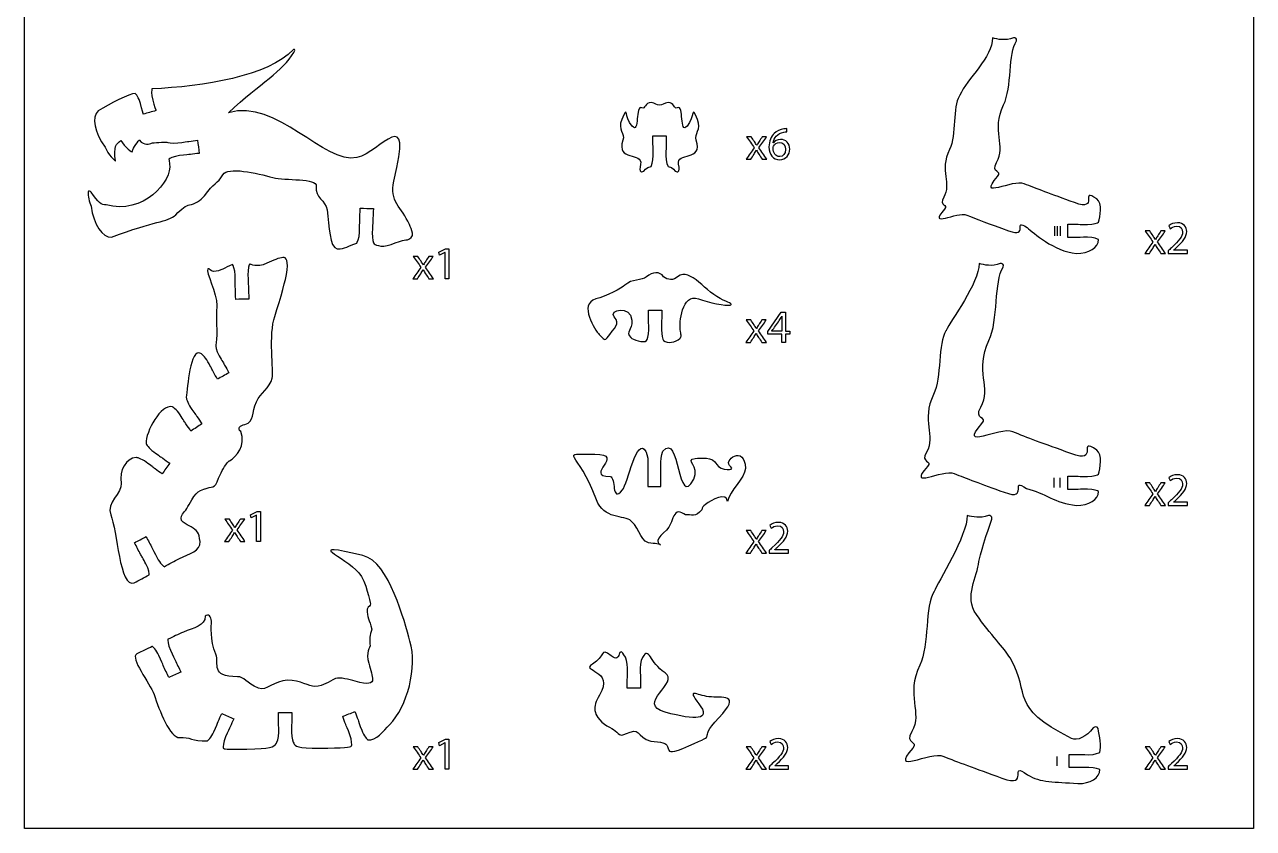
# Model space of a CAD drawing. Extents: x 0 to 280, y 0 to 290.
# Drawn here: x 0 to 280, y 0 to 183.2 of the extents above; entities that cross this region are included whole.
import ezdxf

# ---------------------------------------------------------------- set-up
doc = ezdxf.new("R2010")
doc.units = 0
doc.header["$MEASUREMENT"] = 0
doc.layers.add('DEFAULT', color=18, linetype='CONTINUOUS')

msp = doc.modelspace()

# ---------------------------------------------------------------- linework, layer by layer
at = {"layer": 'DEFAULT', "color": 18}
for points in [[(280, 0), (0, 0), (0, 290), (280, 290)], [(95.8, 131.29), (95.78, 131.29), (94.58, 130.65), (94.4, 131.36), (95.91, 132.16), (96.7, 132.16), (96.7, 125.28), (95.8, 125.28)], [(172.53, 110.79), (172.53, 112.66), (169.34, 112.66), (169.34, 113.27), (172.4, 117.66), (173.41, 117.66), (173.41, 113.39), (174.37, 113.39), (174.37, 112.66), (173.41, 112.66), (173.41, 110.79)], [(52.85, 71.41), (52.83, 71.41), (51.63, 70.77), (51.45, 71.48), (52.96, 72.28), (53.75, 72.28), (53.75, 65.4), (52.85, 65.4)], [(95.8, 19.5), (95.78, 19.5), (94.58, 18.85), (94.4, 19.56), (95.91, 20.36), (96.7, 20.36), (96.7, 13.49), (95.8, 13.49)]]:
    msp.add_lwpolyline(points, close=True, dxfattribs=at)
for points in [[(234.65, 137.28), (234.65, 135.1)], [(235.31, 137.28), (235.31, 135.1)], [(235.97, 137.28), (235.97, 135.1)], [(234.54, 79.92), (234.55, 77.74)], [(235.87, 79.92), (235.87, 77.74)], [(235.19, 16.43), (235.19, 14.25)]]:
    msp.add_lwpolyline(points, dxfattribs=at)
at = {"layer": 'DEFAULT', "color": 1}
for points, knots in [([(226, 179.54), (224.12, 176.74), (225.02, 168.94), (223.09, 164.93), (220.21, 158.94), (223.71, 155.63), (221.49, 151.83), (220, 149.29), (222.97, 150.04), (221.69, 148.58), (216.86, 143.08), (225.15, 148.07), (227.79, 146.95), (230.43, 145.84), (233.84, 144.66), (239.21, 142.66), (245.07, 140.49), (240.2, 146.35), (244.3, 143.49), (245.66, 142.56), (245.08, 139.45), (244.7, 138.17), (244.69, 138.11), (243.58, 137.67), (242.19, 137.67), (240.81, 137.67), (240.03, 137.72), (239.69, 137.72), (239.03, 137.72), (238.36, 137.72), (237.69, 137.72), (237.69, 136.72), (237.69, 135.72), (237.69, 134.72), (238.36, 134.72), (239.02, 134.72), (239.69, 134.72), (240.03, 134.72), (240.81, 134.77), (242.19, 134.77), (243.58, 134.77), (244.69, 134.32), (244.69, 134.26), (244.69, 132.36), (242.45, 131.07), (239.69, 131.07), (234.37, 131.59), (229.97, 135.76), (228.43, 136.97), (225.02, 139.35), (229.07, 134.42), (224.19, 136.23), (219.72, 137.9), (216.87, 138.88), (214.67, 139.81), (212.48, 140.74), (205.58, 136.58), (209.6, 141.16), (210.67, 142.38), (208.19, 141.75), (209.43, 143.87), (211.28, 147.04), (208.36, 149.8), (210.76, 154.78), (212.37, 158.12), (211.42, 164.54), (212.98, 166.88), (213.05, 166.98), (213.08, 167.07), (213.1, 167.16), (214.74, 170.8), (220.55, 175.84), (220.55, 180.22), (221.75, 179.88), (223.44, 179.49), (225.37, 180.23), (225.69, 180.35), (226.2, 180.06), (226, 179.54)], [1, 1, 1, 1, 2, 2, 2, 3, 3, 3, 4, 4, 4, 5, 5, 5, 6, 6, 6, 7, 7, 7, 8, 8, 8, 9, 9, 9, 10, 10, 10, 11, 11, 11, 19.498, 19.498, 19.498, 20.498, 20.498, 20.498, 21.498, 21.498, 21.498, 22.498, 22.498, 22.498, 23.498, 23.498, 23.498, 24.498, 24.498, 24.498, 25.498, 25.498, 25.498, 26.498, 26.498, 26.498, 27.498, 27.498, 27.498, 28.498, 28.498, 28.498, 29.498, 29.498, 29.498, 30.498, 30.498, 30.498, 31.498, 31.498, 31.498, 32.498, 32.498, 32.498, 33.498, 33.498, 33.498, 34.498, 34.498, 34.498, 34.498]), ([(34.45, 139.9), (32.51, 138.11), (29.75, 138.62), (19.82, 134.77), (17.74, 134.64), (15.68, 137.75), (15.17, 141.82), (14.7, 142.85), (14.47, 144.22), (14.48, 145.03), (14.48, 145.45), (15.02, 145.24), (15.18, 145.02), (16.78, 142.78), (17.49, 142.01), (18.6, 142.15), (26.91, 139.74), (33.78, 147.58), (33.03, 151.49), (32.98, 151.85), (32.93, 152.21), (32.89, 152.57), (32.89, 152.63), (33.94, 153.2), (35.31, 153.38), (36.68, 153.55), (37.46, 153.59), (37.8, 153.63), (38.46, 153.72), (39.12, 153.8), (39.78, 153.88), (39.66, 154.87), (39.53, 155.87), (39.41, 156.86), (38.75, 156.78), (38.09, 156.69), (37.43, 156.61), (37.09, 156.57), (36.32, 156.42), (34.95, 156.26), (33.58, 156.09), (32.42, 156.39), (32.41, 156.45), (31.87, 156.44), (29.28, 156.34), (28.92, 156.22), (28.57, 156.1), (27.25, 155.44), (26.12, 156.94), (26.12, 156.94), (24.55, 155.03), (24.59, 154.4), (24.62, 153.76), (22.85, 155.52), (21.9, 156.79), (20.91, 156.04), (20.21, 155.51), (20.73, 152.15), (20.73, 152.15), (18.94, 153.67), (18.37, 155.28), (15.89, 158.56), (15.21, 162.22), (16.79, 163.59), (19.44, 165.21), (23.91, 167.58), (25.25, 167.51), (25.31, 167.51), (26.04, 166.55), (26.41, 165.23), (26.79, 163.9), (27.05, 162.82), (27.05, 162.82), (28.01, 163.09), (28.97, 163.37), (29.94, 163.64), (29.94, 163.64), (29.58, 164.7), (29.21, 166.03), (28.83, 167.36), (28.95, 168.55), (29, 168.57), (40.69, 169.12), (55.53, 171.45), (61.27, 177.53), (61.39, 177.66), (61.82, 177.68), (61.34, 176.88), (58.76, 172.56), (53.87, 170.05), (46.45, 163.15), (57.43, 166.48), (68.34, 151.29), (75.72, 152.93), (81.06, 154.11), (88.71, 165.84), (84.14, 147.55), (82.99, 142.97), (85.95, 141.62), (87.68, 137.7), (87.68, 137.69), (87.69, 137.68), (87.69, 137.68), (87.95, 137.08), (88.18, 136.42), (88.37, 135.68), (88.56, 134.92), (87.88, 134.4), (87.24, 134.2), (86.4, 134.17), (85.1, 133.71), (83.52, 133.12), (81.07, 132.21), (79.62, 133.27), (79.62, 133.27), (79.56, 133.27), (79.16, 134.41), (79.21, 135.79), (79.26, 137.17), (79.34, 137.94), (79.36, 138.28), (79.39, 139.28), (79.43, 140.28), (79.47, 141.28), (78.47, 141.32), (77.47, 141.36), (76.47, 141.4), (76.44, 140.4), (76.4, 139.4), (76.36, 138.4), (76.35, 138.06), (76.36, 137.28), (76.31, 135.9), (76.26, 134.52), (75.75, 133.46), (75.72, 133.42), (73.71, 132.75), (73.05, 132.1), (71.26, 132.1), (71.25, 132.1), (71.24, 132.1), (71.24, 132.11), (71.24, 132.11), (71.25, 132.1), (71.26, 132.1), (69.44, 132.54), (69.42, 137.19), (68.94, 140.99), (68.65, 143.26), (66.07, 143.7), (66.47, 146.42), (66.66, 148.34), (59.32, 147.63), (56.59, 148.37), (52.94, 149.36), (46.25, 150.93), (45.18, 149.02), (44, 146.9), (43.01, 147.23), (41.02, 144.2), (40.06, 143.16), (38.82, 142.28), (37.59, 142.12), (36.85, 142.03), (35.73, 141.26), (34.45, 139.9)], [1, 1, 1, 1, 2, 2, 2, 3, 3, 3, 4, 4, 4, 5, 5, 5, 6, 6, 6, 7, 7, 7, 8, 8, 8, 9, 9, 9, 10, 10, 10, 11, 11, 11, 12, 12, 12, 13, 13, 13, 14, 14, 14, 15, 15, 15, 16, 16, 16, 17, 17, 17, 18, 18, 18, 19, 19, 19, 20, 20, 20, 21, 21, 21, 22, 22, 22, 23, 23, 23, 24, 24, 24, 25, 25, 25, 26, 26, 26, 27, 27, 27, 28, 28, 28, 29, 29, 29, 30, 30, 30, 31, 31, 31, 32, 32, 32, 33, 33, 33, 34, 34, 34, 35, 35, 35, 36, 36, 36, 37, 37, 37, 38, 38, 38, 39, 39, 39, 40, 40, 40, 41, 41, 41, 42, 42, 42, 43, 43, 43, 44, 44, 44, 45, 45, 45, 46, 46, 46, 47, 47, 47, 48, 48, 48, 49, 49, 49, 50, 50, 50, 51, 51, 51, 52, 52, 52, 53, 53, 53, 54, 54, 54, 55, 55, 55, 56, 56, 56, 56]), ([(153.04, 156.87), (154.72, 151.99), (148.42, 154.25), (149.02, 151.42), (149.25, 150.39), (149.19, 149.9), (148.94, 149.73), (148.88, 149.72), (148.81, 149.7), (148.73, 149.66), (148.73, 149.66), (148.72, 149.66), (148.71, 149.66), (147.96, 149.62), (147.9, 150.88), (146.64, 150.88), (146.59, 150.88), (146.14, 152), (146.14, 153.38), (146.14, 154.77), (146.19, 155.54), (146.19, 155.88), (146.19, 156.55), (146.19, 157.22), (146.19, 157.88), (145.19, 157.88), (144.19, 157.88), (143.19, 157.88), (143.19, 157.22), (143.19, 156.55), (143.19, 155.88), (143.19, 155.54), (143.24, 154.77), (143.24, 153.38), (143.24, 152.02), (142.81, 150.91), (142.74, 150.88), (141.48, 150.88), (141.42, 149.62), (140.67, 149.66), (140.67, 149.66), (140.66, 149.66), (140.65, 149.66), (140.58, 149.7), (140.51, 149.72), (140.44, 149.73), (140.2, 149.9), (140.14, 150.4), (140.36, 151.42), (140.97, 154.25), (134.66, 151.99), (136.34, 156.87), (136.88, 158.4), (135.04, 159.24), (136.06, 161.57), (137.64, 165.19), (136.53, 162.26), (138.43, 160.1), (140.19, 158.1), (139.07, 165.1), (140.65, 164.25), (141.31, 163.89), (141.47, 165.47), (142.74, 165.47), (143.76, 165.34), (144.03, 164.88), (144.69, 164.88), (145.35, 164.88), (145.63, 165.34), (146.64, 165.47), (147.92, 165.47), (148.07, 163.89), (148.73, 164.25), (150.31, 165.1), (149.19, 158.1), (150.95, 160.1), (152.85, 162.26), (151.74, 165.19), (153.32, 161.57), (154.34, 159.24), (152.5, 158.4), (153.04, 156.87)], [1, 1, 1, 1, 2, 2, 2, 3, 3, 3, 4, 4, 4, 5, 5, 5, 6, 6, 6, 7, 7, 7, 8, 8, 8, 13.66, 13.66, 13.66, 22.16, 22.16, 22.16, 27.82, 27.82, 27.82, 28.82, 28.82, 28.82, 29.82, 29.82, 29.82, 30.82, 30.82, 30.82, 31.82, 31.82, 31.82, 32.82, 32.82, 32.82, 33.82, 33.82, 33.82, 34.82, 34.82, 34.82, 35.82, 35.82, 35.82, 36.82, 36.82, 36.82, 37.82, 37.82, 37.82, 38.82, 38.82, 38.82, 39.82, 39.82, 39.82, 40.82, 40.82, 40.82, 41.82, 41.82, 41.82, 42.82, 42.82, 42.82, 43.82, 43.82, 43.82, 44.82, 44.82, 44.82, 44.82]), ([(19.63, 71.48), (18.45, 74.19), (22.38, 76.5), (22, 78.66), (21.48, 81.64), (23.16, 84.39), (25.4, 84.55), (25.45, 84.59), (26.61, 84.3), (27.72, 83.49), (28.84, 82.68), (29.44, 82.18), (29.72, 81.98), (30.26, 81.59), (30.79, 81.2), (31.33, 80.81), (31.92, 81.61), (32.51, 82.42), (33.09, 83.23), (32.55, 83.62), (32.02, 84.01), (31.48, 84.41), (31.2, 84.61), (30.54, 85.02), (29.42, 85.83), (28.31, 86.65), (27.66, 87.66), (27.7, 87.71), (27.51, 90.43), (31.18, 96.81), (33.61, 96.11), (33.67, 96.14), (34.66, 95.46), (35.42, 94.32), (36.2, 93.17), (36.59, 92.5), (36.78, 92.22), (37.15, 91.67), (37.53, 91.12), (37.9, 90.56), (38.73, 91.12), (39.56, 91.68), (40.38, 92.24), (40.01, 92.79), (39.64, 93.35), (39.27, 93.9), (39.07, 94.18), (38.6, 94.8), (37.82, 95.94), (37.05, 97.09), (36.8, 98.25), (36.84, 98.3), (37.13, 100.5), (37.69, 109.49), (40.13, 108.3), (40.18, 108.32), (41.12, 107.56), (41.79, 106.36), (42.46, 105.15), (42.79, 104.45), (42.96, 104.15), (43.29, 103.57), (43.61, 102.99), (43.94, 102.4), (44.81, 102.89), (45.68, 103.38), (46.55, 103.86), (46.23, 104.44), (45.91, 105.03), (45.59, 105.61), (45.42, 105.91), (45, 106.56), (44.32, 107.77), (43.66, 108.97), (43.5, 110.15), (43.55, 110.2), (43.99, 111.47), (43.62, 115.1), (43.79, 119.23), (43.89, 121.95), (41.25, 126.93), (41.74, 127.54), (42.25, 127.68), (42.25, 127.11), (43.04, 126.95), (44.83, 127.07), (45.44, 127.76), (47.4, 128.57), (47.48, 128.5), (47.93, 127.43), (47.98, 126.09), (48.02, 124.71), (47.99, 123.93), (48, 123.59), (48.03, 122.59), (48.07, 121.59), (48.1, 120.59), (49.1, 120.62), (50.1, 120.65), (51.1, 120.68), (51.07, 121.68), (51.03, 122.68), (51, 123.68), (50.99, 124.02), (50.92, 124.8), (50.88, 126.18), (50.84, 127.53), (51.22, 128.64), (51.3, 128.7), (51.41, 128.63), (52.92, 127.78), (55.19, 128.82), (56.73, 129.52), (58, 130.08), (58.84, 130.16), (59.6, 130.24), (60.22, 129.46), (59.69, 126.26), (59.69, 126.25), (59.69, 126.24), (59.69, 126.24), (59.6, 125.85), (58.42, 120.83), (56.99, 116.69), (55.64, 112.78), (56.73, 103.99), (56.44, 102.67), (55.89, 100.34), (53.67, 99.3), (52.81, 97.27), (51.71, 94.68), (52.43, 92.79), (50.21, 92.09), (50.21, 92.09), (50.21, 92.09), (50.2, 92.08), (49.11, 91.93), (48.42, 91.11), (49.24, 90.49), (50.45, 87.29), (48.33, 84.67), (46.67, 83.78), (46.67, 83.78), (46.67, 83.78), (46.66, 83.78), (46.66, 83.78), (46.65, 83.77), (46.64, 83.77), (45.29, 82.59), (45.22, 81.67), (44.15, 79.84), (43.42, 77.19), (42.52, 78.08), (41.12, 77.39), (41.12, 77.39), (39.32, 77.23), (38.09, 74.93), (37.28, 73.45), (36.61, 72.24), (35.99, 71.67), (35.65, 71.09), (35.47, 70.26), (36.12, 69.81), (36.74, 69.38), (37.36, 69.03), (37.95, 68.76), (37.95, 68.75), (37.96, 68.75), (37.96, 68.75), (39.3, 67.93), (39.75, 67.53), (39.99, 65.41), (40.22, 63.29), (37.46, 62.57), (35.27, 61.53), (34.13, 60.91), (32.98, 60.29), (31.84, 59.67), (31.79, 59.65), (30.87, 60.43), (30.22, 61.65), (29.58, 62.87), (29.25, 63.58), (29.09, 63.88), (28.62, 64.76), (28.16, 65.65), (27.69, 66.53), (26.8, 66.06), (25.92, 65.59), (25.04, 65.12), (25.51, 64.24), (25.98, 63.36), (26.44, 62.48), (26.6, 62.17), (27.01, 61.51), (27.66, 60.29), (28.3, 59.07), (28.44, 57.88), (28.39, 57.84), (27.25, 57.22), (26.11, 56.59), (24.97, 55.96), (21.65, 54.6), (21.08, 68.16), (19.63, 71.48)], [1, 1, 1, 1, 2, 2, 2, 3, 3, 3, 4, 4, 4, 5, 5, 5, 6, 6, 6, 7, 7, 7, 8, 8, 8, 9, 9, 9, 10, 10, 10, 11, 11, 11, 12, 12, 12, 13, 13, 13, 14, 14, 14, 15, 15, 15, 16, 16, 16, 17, 17, 17, 18, 18, 18, 19, 19, 19, 20, 20, 20, 21, 21, 21, 22, 22, 22, 23, 23, 23, 24, 24, 24, 25, 25, 25, 26, 26, 26, 27, 27, 27, 28, 28, 28, 29, 29, 29, 30, 30, 30, 31, 31, 31, 32, 32, 32, 33, 33, 33, 34, 34, 34, 35, 35, 35, 36, 36, 36, 37, 37, 37, 38, 38, 38, 39, 39, 39, 40, 40, 40, 41, 41, 41, 42, 42, 42, 43, 43, 43, 44, 44, 44, 45, 45, 45, 46, 46, 46, 47, 47, 47, 48, 48, 48, 49, 49, 49, 50, 50, 50, 51, 51, 51, 52, 52, 52, 53, 53, 53, 54, 54, 54, 55, 55, 55, 56, 56, 56, 57, 57, 57, 58, 58, 58, 59, 59, 59, 60, 60, 60, 61, 61, 61, 62, 62, 62, 63, 63, 63, 64, 64, 64, 65, 65, 65, 66, 66, 66, 67, 67, 67, 68, 68, 68, 69, 69, 69, 69]), ([(239.7, 73.64), (234.7, 74.13), (232.54, 76.47), (228.32, 77.47), (224.22, 80.32), (229.09, 74.46), (223.23, 76.63), (217.86, 78.62), (214.45, 79.79), (211.81, 80.91), (209.16, 82.02), (200.89, 77.02), (205.71, 82.53), (206.99, 83.99), (204.01, 83.23), (205.5, 85.78), (207.73, 89.58), (204.22, 92.89), (207.09, 98.88), (209.02, 102.89), (208.08, 110.61), (209.95, 113.42), (209.96, 113.44), (209.97, 113.47), (209.99, 113.49), (211.01, 115.78), (217.51, 124.33), (217.51, 128.77), (218.71, 128.43), (220.39, 128.04), (222.32, 128.78), (222.67, 128.91), (223.25, 128.56), (223, 127.97), (220.83, 124.72), (221.96, 115.85), (219.73, 111.21), (216.4, 104.27), (220.46, 100.44), (217.89, 96.04), (216.17, 93.1), (219.61, 93.97), (218.13, 92.28), (212.55, 85.91), (222.13, 91.7), (225.18, 90.41), (228.24, 89.11), (232.19, 87.76), (238.41, 85.45), (245.19, 82.94), (239.56, 89.51), (244.3, 86.22), (245.65, 85.27), (245.08, 82.03), (244.7, 80.74), (244.7, 80.69), (243.58, 80.24), (242.2, 80.24), (240.82, 80.24), (240.04, 80.28), (239.7, 80.29), (239.03, 80.29), (238.37, 80.29), (237.7, 80.28), (237.7, 79.28), (237.7, 78.28), (237.7, 77.29), (238.37, 77.29), (239.04, 77.29), (239.7, 77.29), (240.05, 77.29), (240.82, 77.34), (242.2, 77.34), (243.59, 77.34), (244.71, 76.89), (244.7, 76.84), (244.71, 74.94), (242.47, 73.64), (239.7, 73.64)], [1, 1, 1, 1, 2, 2, 2, 3, 3, 3, 4, 4, 4, 5, 5, 5, 6, 6, 6, 7, 7, 7, 8, 8, 8, 9, 9, 9, 10, 10, 10, 11, 11, 11, 12, 12, 12, 13, 13, 13, 14, 14, 14, 15, 15, 15, 16, 16, 16, 17, 17, 17, 18, 18, 18, 19, 19, 19, 20, 20, 20, 21, 21, 21, 22, 22, 22, 30.502, 30.502, 30.502, 31.502, 31.502, 31.502, 32.502, 32.502, 32.502, 33.502, 33.502, 33.502, 34.502, 34.502, 34.502, 34.502]), ([(149.31, 111.68), (148.45, 110.79), (146.4, 110.43), (145.58, 111.24), (145.46, 111.49), (145.12, 112.48), (145.12, 113.68), (145.12, 115.06), (145.17, 115.84), (145.17, 116.18), (145.17, 116.85), (145.17, 117.51), (145.17, 118.18), (144.17, 118.18), (143.17, 118.18), (142.17, 118.18), (142.17, 117.51), (142.17, 116.84), (142.17, 116.18), (142.17, 115.84), (142.22, 115.06), (142.22, 113.68), (142.22, 112.39), (141.83, 111.32), (141.74, 111.19), (141.08, 110.55), (138.54, 111.47), (138.14, 111.9), (136.76, 113.37), (138.54, 113.36), (138.38, 115.89), (138.18, 119.35), (132.89, 118.21), (134.36, 116.61), (135.82, 115.02), (134.45, 114.13), (132.73, 111.82), (132.34, 111.3), (132.11, 111.42), (131.85, 111.7), (131.66, 111.92), (131.36, 112.16), (130.95, 112.57), (130.03, 113.52), (126.15, 119.57), (130.14, 120.69), (132.53, 121.36), (136.14, 123.12), (136.81, 123.84), (138.42, 125.36), (140.57, 124.79), (141.71, 125.77), (143.1, 126.88), (144.77, 127.04), (145.62, 125.77), (146.45, 124.96), (147.95, 124.87), (148.8, 125.77), (151.82, 128.02), (155.21, 122.03), (159.2, 120.45), (160.99, 119.74), (161.3, 119.4), (160.79, 119.3), (159.83, 119.11), (155.87, 119.84), (153.56, 120.71), (149.68, 122.18), (149.19, 115.01), (149.38, 113.7), (149.47, 113.12), (149.57, 112.75), (149.59, 112.46), (149.62, 112.15), (149.56, 111.94), (149.31, 111.68)], [1, 1, 1, 1, 2, 2, 2, 3, 3, 3, 4, 4, 4, 9.659, 9.659, 9.659, 18.159, 18.159, 18.159, 23.829, 23.829, 23.829, 24.829, 24.829, 24.829, 25.829, 25.829, 25.829, 26.829, 26.829, 26.829, 27.829, 27.829, 27.829, 28.829, 28.829, 28.829, 29.829, 29.829, 29.829, 30.829, 30.829, 30.829, 31.829, 31.829, 31.829, 32.829, 32.829, 32.829, 33.829, 33.829, 33.829, 34.829, 34.829, 34.829, 35.829, 35.829, 35.829, 36.829, 36.829, 36.829, 37.829, 37.829, 37.829, 38.829, 38.829, 38.829, 39.829, 39.829, 39.829, 40.829, 40.829, 40.829, 41.829, 41.829, 41.829, 42.829, 42.829, 42.829, 42.829]), ([(143.21, 64.96), (143.83, 64.99), (144.39, 64.86), (144.9, 64.63), (142.77, 65.98), (146.5, 67.37), (147.21, 69.4), (147.64, 70.61), (148.15, 72.13), (149.02, 72.19), (149.43, 72.12), (150.17, 71.81), (150.56, 71.49), (151.92, 71.64), (153, 70.86), (154.28, 72.6), (154.41, 73.17), (154.58, 73.44), (155.16, 73.88), (156.45, 74.81), (160.12, 76.88), (160.14, 74.49), (160.59, 77.06), (164.23, 79.83), (164.23, 82.08), (164.23, 87.58), (158.79, 83.94), (160.91, 82.41), (162.07, 81.57), (158.59, 81.41), (157.7, 82.99), (156.77, 84.88), (154.07, 84.36), (152.8, 84.36), (150.2, 83.96), (154.01, 82.59), (152.47, 79.62), (148.74, 72.44), (149.32, 90.72), (145.46, 85.97), (145.4, 85.97), (144.95, 84.85), (144.95, 83.46), (144.95, 82.08), (145, 81.31), (145, 80.96), (145, 79.96), (145, 78.96), (145, 77.96), (144, 77.96), (143, 77.96), (142, 77.96), (142, 78.96), (142, 79.96), (142, 80.96), (142.01, 81.31), (142.05, 82.08), (142.05, 83.46), (142.05, 84.85), (141.61, 85.96), (141.55, 85.96), (139.5, 89.6), (137.45, 78.6), (136.21, 77.15), (133.56, 74.04), (134.89, 80.17), (133.4, 80.2), (127.23, 80.34), (137.18, 85.28), (129.94, 85.28), (121.39, 85.28), (126.06, 86.53), (130.29, 74.92), (131.95, 70.38), (136.62, 71.46), (138.24, 70.08), (140.5, 68.18), (140.06, 64.96), (143.21, 64.96)], [1, 1, 1, 1, 2, 2, 2, 3, 3, 3, 4, 4, 4, 5, 5, 5, 6, 6, 6, 7, 7, 7, 8, 8, 8, 9, 9, 9, 10, 10, 10, 11, 11, 11, 12, 12, 12, 13, 13, 13, 14, 14, 14, 15, 15, 15, 16, 16, 16, 24.51, 24.51, 24.51, 33.01, 33.01, 33.01, 41.51, 41.51, 41.51, 42.51, 42.51, 42.51, 43.51, 43.51, 43.51, 44.51, 44.51, 44.51, 45.51, 45.51, 45.51, 46.51, 46.51, 46.51, 47.51, 47.51, 47.51, 48.51, 48.51, 48.51, 49.51, 49.51, 49.51, 49.51]), ([(240.01, 10.21), (234.67, 10.74), (231.45, 10.34), (228.55, 12.24), (223.81, 15.54), (229.45, 8.97), (222.66, 11.48), (216.44, 13.78), (212.5, 15.14), (209.44, 16.43), (206.38, 17.72), (196.8, 11.93), (202.38, 18.3), (203.86, 20), (200.42, 19.12), (202.14, 22.06), (204.71, 26.47), (200.65, 30.29), (203.98, 37.23), (206.21, 41.87), (205.08, 50.74), (207.25, 53.99), (208.12, 56), (214.81, 66.85), (214.8, 71.34), (216.01, 71), (217.69, 70.62), (219.62, 71.35), (219.97, 71.48), (220.56, 71.13), (220.36, 70.51), (219.48, 67.76), (217.49, 61.87), (217.45, 60.84), (217.1, 57.47), (214.04, 52.82), (216.87, 48.76), (220.11, 44.12), (223.24, 41.1), (224.56, 38.86), (229.63, 30.05), (223.93, 28.04), (238.53, 20.53), (239.86, 19.84), (241.91, 20.87), (243.52, 22.92), (243.72, 23.17), (244.48, 23.39), (244.6, 22.79), (244.94, 21.18), (245.39, 18.6), (245.01, 17.32), (245.01, 17.26), (243.89, 16.82), (242.51, 16.81), (241.12, 16.81), (240.35, 16.86), (240, 16.86), (239.34, 16.86), (238.67, 16.86), (238.01, 16.86), (238.01, 15.86), (238.01, 14.86), (238.01, 13.86), (238.67, 13.86), (239.34, 13.86), (240.01, 13.86), (240.35, 13.86), (241.13, 13.91), (242.51, 13.91), (243.89, 13.92), (245.01, 13.47), (245.01, 13.42), (245.01, 11.51), (242.77, 10.22), (240.01, 10.21)], [1, 1, 1, 1, 2, 2, 2, 3, 3, 3, 4, 4, 4, 5, 5, 5, 6, 6, 6, 7, 7, 7, 8, 8, 8, 9, 9, 9, 10, 10, 10, 11, 11, 11, 12, 12, 12, 13, 13, 13, 14, 14, 14, 15, 15, 15, 16, 16, 16, 17, 17, 17, 18, 18, 18, 19, 19, 19, 20, 20, 20, 21, 21, 21, 29.503, 29.503, 29.503, 30.503, 30.503, 30.503, 31.503, 31.503, 31.503, 32.503, 32.503, 32.503, 33.503, 33.503, 33.503, 33.503]), ([(78.82, 51.2), (78.73, 51.57), (77.85, 56.27), (76.16, 58.27), (72.96, 62.06), (62.96, 65.54), (77.11, 62.19), (83.13, 60.76), (86.56, 47.08), (87.82, 42.71), (89.54, 36.79), (87.28, 27.86), (83.13, 23.62), (81.79, 22.25), (80.14, 19.87), (78.17, 20.23), (78.11, 20.23), (77.3, 21.11), (76.82, 22.39), (76.33, 23.69), (76.1, 24.43), (75.98, 24.75), (75.75, 25.38), (75.52, 26), (75.28, 26.62), (74.35, 26.27), (73.41, 25.92), (72.48, 25.56), (72.71, 24.94), (72.95, 24.32), (73.18, 23.7), (73.29, 23.38), (73.62, 22.67), (74.11, 21.37), (74.59, 20.09), (74.57, 18.89), (74.51, 18.86), (74.32, 18.39), (72.74, 18.37), (67.2, 18.3), (62.11, 18.24), (61.65, 18.81), (61.32, 19.45), (61.25, 19.5), (60.82, 20.59), (60.82, 21.95), (60.82, 23.33), (60.87, 24.11), (60.87, 24.45), (60.87, 25.12), (60.87, 25.78), (60.87, 26.45), (59.87, 26.45), (58.87, 26.45), (57.87, 26.45), (57.87, 25.78), (57.87, 25.12), (57.87, 24.45), (57.87, 24.11), (57.92, 23.33), (57.92, 21.95), (57.92, 20.57), (57.47, 19.45), (57.41, 19.45), (56.7, 18.51), (56.09, 18.17), (50.62, 18.1), (46.91, 18.05), (45.61, 17.97), (45.3, 18.27), (45.28, 18.3), (45.25, 18.34), (45.23, 18.38), (45.19, 18.45), (45.24, 19.62), (45.79, 20.87), (46.35, 22.12), (46.7, 22.82), (46.84, 23.13), (47.11, 23.74), (47.38, 24.35), (47.65, 24.96), (46.73, 25.36), (45.82, 25.77), (44.91, 26.17), (44.64, 25.56), (44.37, 24.95), (44.1, 24.34), (43.96, 24.03), (43.69, 23.3), (43.13, 22.03), (42.57, 20.77), (41.72, 19.93), (41.66, 19.95), (38.03, 19.9), (37.75, 20.91), (35.34, 20.7), (33.16, 20.52), (30.71, 26.94), (29.5, 30.52), (28.58, 33.2), (23.89, 38.88), (25.59, 39.81), (26.76, 40.37), (27.93, 40.93), (29.11, 41.49), (29.16, 41.52), (30.03, 40.68), (30.61, 39.43), (31.18, 38.17), (31.46, 37.44), (31.6, 37.13), (32.02, 36.22), (32.43, 35.31), (32.85, 34.41), (33.76, 34.82), (34.67, 35.24), (35.58, 35.66), (35.16, 36.57), (34.75, 37.47), (34.33, 38.38), (34.19, 38.69), (33.82, 39.38), (33.25, 40.64), (32.67, 41.89), (32.61, 43.08), (32.66, 43.12), (33.83, 43.67), (35.01, 44.22), (36.18, 44.77), (38.44, 45.68), (41.24, 46.23), (41.13, 48.37), (41.84, 49.1), (42.57, 48.31), (42.58, 47.21), (42.59, 46.19), (42.19, 43.18), (43.58, 39.69), (44.43, 37.57), (42.23, 34.52), (48.5, 34.59), (50.11, 34.61), (50.42, 33.14), (53.29, 31.96), (55.09, 31.23), (56.88, 33.73), (59.91, 33.77), (62.99, 33.8), (64.74, 32.3), (66.14, 32.36), (68.37, 32.44), (69.06, 33.46), (70.88, 34.16), (71.83, 34.52), (73.94, 33.91), (75.31, 33.54), (78.42, 32.62), (79.27, 33.13), (79.29, 33.9), (79.31, 34.74), (78.91, 36.07), (78.41, 37.68), (77.67, 40.07), (78.69, 41.47), (78.77, 41.57), (78.55, 43.23), (78.65, 43.96), (79.14, 45.44), (79.13, 45.44), (79.13, 45.44), (79.14, 45.45), (78.57, 47.49), (77.97, 48.19), (78.07, 49.97), (78.33, 50.74), (78.89, 50.67), (78.82, 51.2)], [1, 1, 1, 1, 2, 2, 2, 3, 3, 3, 4, 4, 4, 5, 5, 5, 6, 6, 6, 7, 7, 7, 8, 8, 8, 9, 9, 9, 10, 10, 10, 11, 11, 11, 12, 12, 12, 13, 13, 13, 14, 14, 14, 15, 15, 15, 16, 16, 16, 17, 17, 17, 18, 18, 18, 26.493, 26.493, 26.493, 27.493, 27.493, 27.493, 28.493, 28.493, 28.493, 29.493, 29.493, 29.493, 30.493, 30.493, 30.493, 31.493, 31.493, 31.493, 32.493, 32.493, 32.493, 33.493, 33.493, 33.493, 34.493, 34.493, 34.493, 35.493, 35.493, 35.493, 36.493, 36.493, 36.493, 37.493, 37.493, 37.493, 38.493, 38.493, 38.493, 39.493, 39.493, 39.493, 40.493, 40.493, 40.493, 41.493, 41.493, 41.493, 42.493, 42.493, 42.493, 43.493, 43.493, 43.493, 44.493, 44.493, 44.493, 45.493, 45.493, 45.493, 46.493, 46.493, 46.493, 47.493, 47.493, 47.493, 48.493, 48.493, 48.493, 49.493, 49.493, 49.493, 50.493, 50.493, 50.493, 51.493, 51.493, 51.493, 52.493, 52.493, 52.493, 53.493, 53.493, 53.493, 54.493, 54.493, 54.493, 55.493, 55.493, 55.493, 56.493, 56.493, 56.493, 57.493, 57.493, 57.493, 58.493, 58.493, 58.493, 59.493, 59.493, 59.493, 60.493, 60.493, 60.493, 61.493, 61.493, 61.493, 62.493, 62.493, 62.493, 63.493, 63.493, 63.493, 64.493, 64.493, 64.493, 65.493, 65.493, 65.493, 66.493, 66.493, 66.493, 67.493, 67.493, 67.493, 67.493]), ([(136.89, 39.01), (136.94, 39.01), (137.39, 37.89), (137.38, 36.51), (137.38, 35.13), (137.34, 34.35), (137.33, 34.01), (137.33, 33.34), (137.33, 32.67), (137.33, 32.01), (138.33, 32.01), (139.33, 32.01), (140.33, 32.01), (140.33, 32.67), (140.33, 33.34), (140.33, 34), (140.33, 34.35), (140.29, 35.12), (140.28, 36.51), (140.29, 37.88), (140.73, 38.99), (140.79, 39), (142.34, 41.68), (142.37, 37.76), (145.93, 35.49), (149.49, 33.22), (139.07, 28.38), (146, 26.49), (152.93, 24.61), (156.56, 24.68), (153.65, 28.41), (150.75, 32.13), (153.06, 30.41), (155.93, 30.02), (158.81, 29.63), (163.61, 30.97), (158.16, 25.19), (152.72, 19.42), (158.85, 22.13), (151.35, 18.81), (147.36, 17.04), (146.94, 17.36), (146.7, 18.07), (146.69, 18.12), (146.68, 18.17), (146.66, 18.22), (146.48, 18.84), (146.28, 19.65), (144.22, 19.72), (139.48, 19.9), (140.54, 23.07), (138, 21.97), (135.47, 20.86), (135.8, 21.2), (134.54, 22.28), (133.83, 22.9), (131.68, 23.7), (130.59, 25.28), (130.27, 25.74), (130.05, 26.27), (129.97, 26.89), (129.87, 27.84), (130.12, 28.99), (130.98, 30.39), (134.54, 36.25), (126.46, 35.81), (129.39, 37.46), (132.32, 39.11), (131.06, 41.51), (133.65, 39.35), (136.25, 37.18), (134.88, 42.54), (136.89, 39.01)], [1, 1, 1, 1, 2, 2, 2, 3, 3, 3, 4, 4, 4, 12.507, 12.507, 12.507, 13.507, 13.507, 13.507, 14.507, 14.507, 14.507, 15.507, 15.507, 15.507, 16.507, 16.507, 16.507, 17.507, 17.507, 17.507, 18.507, 18.507, 18.507, 19.507, 19.507, 19.507, 20.507, 20.507, 20.507, 21.507, 21.507, 21.507, 22.507, 22.507, 22.507, 23.507, 23.507, 23.507, 24.507, 24.507, 24.507, 25.507, 25.507, 25.507, 26.507, 26.507, 26.507, 27.507, 27.507, 27.507, 28.507, 28.507, 28.507, 29.507, 29.507, 29.507, 30.507, 30.507, 30.507, 31.507, 31.507, 31.507, 32.507, 32.507, 32.507, 32.507])]:
    msp.add_open_spline(points, degree=3, knots=knots, dxfattribs=at)
at = {"layer": 'DEFAULT', "color": 18}
for points, knots in [([(165.57, 157.66), (165.81, 157.29), (166.05, 156.92), (166.3, 156.56), (166.49, 156.27), (166.65, 156.01), (166.82, 155.72), (166.83, 155.72), (166.84, 155.72), (166.85, 155.72), (167.02, 156.03), (167.19, 156.29), (167.36, 156.57), (167.6, 156.93), (167.84, 157.29), (168.08, 157.66), (168.41, 157.66), (168.75, 157.66), (169.08, 157.66), (168.5, 156.83), (167.92, 156.01), (167.34, 155.18), (167.93, 154.3), (168.53, 153.42), (169.13, 152.54), (168.78, 152.54), (168.43, 152.54), (168.08, 152.54), (167.83, 152.92), (167.57, 153.3), (167.32, 153.69), (167.12, 153.98), (166.95, 154.27), (166.77, 154.58), (166.77, 154.58), (166.76, 154.58), (166.75, 154.58), (166.58, 154.27), (166.4, 154), (166.21, 153.69), (165.97, 153.3), (165.72, 152.92), (165.47, 152.54), (165.13, 152.54), (164.79, 152.54), (164.45, 152.54), (165.05, 153.41), (165.66, 154.28), (166.27, 155.15), (165.69, 155.99), (165.11, 156.82), (164.53, 157.66), (164.88, 157.66), (165.22, 157.66), (165.57, 157.66)], [0, 0, 0, 0, 3.744236, 3.744236, 3.744236, 4.744236, 4.744236, 4.744236, 4.834236, 4.834236, 4.834236, 5.834236, 5.834236, 5.834236, 9.536897, 9.536897, 9.536897, 12.387897, 12.387897, 12.387897, 20.977594, 20.977594, 20.977594, 30.045935, 30.045935, 30.045935, 33.045935, 33.045935, 33.045935, 36.948472, 36.948472, 36.948472, 37.948472, 37.948472, 37.948472, 38.009472, 38.009472, 38.009472, 39.009472, 39.009472, 39.009472, 42.896258, 42.896258, 42.896258, 45.805258, 45.805258, 45.805258, 54.833467, 54.833467, 54.833467, 63.479198, 63.479198, 63.479198, 66.419198, 66.419198, 66.419198, 66.419198]), ([(173.66, 158.76), (173.47, 158.77), (173.23, 158.76), (172.97, 158.72), (171.5, 158.47), (170.73, 157.4), (170.57, 156.27), (170.58, 156.27), (170.59, 156.27), (170.61, 156.27), (170.93, 156.7), (171.5, 157.06), (172.27, 157.06), (173.48, 157.06), (174.34, 156.19), (174.34, 154.84), (174.34, 153.58), (173.48, 152.42), (172.06, 152.42), (170.58, 152.42), (169.62, 153.56), (169.62, 155.35), (169.62, 156.7), (170.11, 157.77), (170.79, 158.45), (171.36, 159.01), (172.12, 159.36), (172.99, 159.47), (173.26, 159.51), (173.49, 159.52), (173.66, 159.52), (173.66, 159.27), (173.66, 159.01), (173.66, 158.76)], [2.16, 2.16, 2.16, 2.16, 3.16, 3.16, 3.16, 4.16, 4.16, 4.16, 4.25, 4.25, 4.25, 5.25, 5.25, 5.25, 6.25, 6.25, 6.25, 7.25, 7.25, 7.25, 8.25, 8.25, 8.25, 9.25, 9.25, 9.25, 10.25, 10.25, 10.25, 11.25, 11.25, 11.25, 13.41, 13.41, 13.41, 13.41]), ([(173.4, 154.79), (173.4, 155.77), (172.84, 156.37), (171.98, 156.37), (171.42, 156.37), (170.9, 156.02), (170.65, 155.52), (170.58, 155.41), (170.54, 155.28), (170.54, 155.11), (170.56, 153.97), (171.08, 153.14), (172.06, 153.14), (172.86, 153.14), (173.4, 153.8), (173.4, 154.79)], [1, 1, 1, 1, 2, 2, 2, 3, 3, 3, 4, 4, 4, 5, 5, 5, 6, 6, 6, 6]), ([(260.57, 131.07), (260.57, 131.26), (260.57, 131.45), (260.57, 131.64), (260.81, 131.88), (261.06, 132.11), (261.3, 132.35), (263.06, 134.02), (263.85, 134.91), (263.86, 135.95), (263.86, 136.65), (263.52, 137.29), (262.5, 137.29), (261.87, 137.29), (261.35, 136.97), (261.04, 136.71), (260.94, 136.93), (260.84, 137.15), (260.74, 137.37), (261.22, 137.77), (261.89, 138.06), (262.69, 138.06), (264.17, 138.06), (264.79, 137.05), (264.79, 136.06), (264.79, 134.79), (263.87, 133.77), (262.42, 132.37), (262.24, 132.2), (262.06, 132.03), (261.87, 131.86), (261.87, 131.86), (261.87, 131.85), (261.87, 131.84), (262.9, 131.84), (263.93, 131.84), (264.96, 131.84), (264.96, 131.58), (264.96, 131.33), (264.96, 131.07), (263.5, 131.07), (262.03, 131.07), (260.57, 131.07)], [12.45, 12.45, 12.45, 12.45, 14.07, 14.07, 14.07, 16.955308, 16.955308, 16.955308, 17.955308, 17.955308, 17.955308, 18.955308, 18.955308, 18.955308, 19.955308, 19.955308, 19.955308, 21.99619, 21.99619, 21.99619, 22.99619, 22.99619, 22.99619, 23.99619, 23.99619, 23.99619, 24.99619, 24.99619, 24.99619, 27.118528, 27.118528, 27.118528, 27.179528, 27.179528, 27.179528, 35.939528, 35.939528, 35.939528, 38.128528, 38.128528, 38.128528, 50.578528, 50.578528, 50.578528, 50.578528]), ([(256.4, 136.19), (256.64, 135.82), (256.89, 135.46), (257.13, 135.09), (257.32, 134.8), (257.48, 134.54), (257.65, 134.25), (257.66, 134.25), (257.67, 134.25), (257.68, 134.25), (257.85, 134.56), (258.02, 134.83), (258.19, 135.1), (258.43, 135.46), (258.67, 135.83), (258.91, 136.19), (259.24, 136.19), (259.58, 136.19), (259.91, 136.19), (259.33, 135.37), (258.75, 134.54), (258.17, 133.71), (258.77, 132.83), (259.37, 131.95), (259.97, 131.07), (259.61, 131.07), (259.26, 131.07), (258.91, 131.07), (258.66, 131.45), (258.41, 131.84), (258.16, 132.22), (257.96, 132.52), (257.79, 132.8), (257.61, 133.11), (257.6, 133.11), (257.59, 133.11), (257.59, 133.11), (257.42, 132.8), (257.24, 132.53), (257.05, 132.22), (256.8, 131.84), (256.55, 131.45), (256.31, 131.07), (255.96, 131.07), (255.62, 131.07), (255.28, 131.07), (255.89, 131.94), (256.49, 132.81), (257.1, 133.68), (256.52, 134.52), (255.94, 135.36), (255.36, 136.19), (255.71, 136.19), (256.06, 136.19), (256.4, 136.19)], [0, 0, 0, 0, 3.744236, 3.744236, 3.744236, 4.744236, 4.744236, 4.744236, 4.834236, 4.834236, 4.834236, 5.834236, 5.834236, 5.834236, 9.536897, 9.536897, 9.536897, 12.387897, 12.387897, 12.387897, 20.978411, 20.978411, 20.978411, 30.046752, 30.046752, 30.046752, 33.046752, 33.046752, 33.046752, 36.948744, 36.948744, 36.948744, 37.948744, 37.948744, 37.948744, 38.009744, 38.009744, 38.009744, 39.009744, 39.009744, 39.009744, 42.895989, 42.895989, 42.895989, 45.805989, 45.805989, 45.805989, 54.83559, 54.83559, 54.83559, 63.481321, 63.481321, 63.481321, 66.420321, 66.420321, 66.420321, 66.420321]), ([(89.61, 130.4), (89.85, 130.04), (90.1, 129.67), (90.34, 129.3), (90.53, 129.02), (90.69, 128.75), (90.86, 128.47), (90.87, 128.47), (90.88, 128.47), (90.89, 128.47), (91.06, 128.77), (91.23, 129.04), (91.4, 129.31), (91.64, 129.68), (91.88, 130.04), (92.12, 130.4), (92.45, 130.4), (92.79, 130.4), (93.12, 130.4), (92.54, 129.58), (91.96, 128.75), (91.38, 127.93), (91.98, 127.05), (92.58, 126.16), (93.18, 125.28), (92.82, 125.28), (92.47, 125.28), (92.12, 125.28), (91.87, 125.67), (91.62, 126.05), (91.37, 126.44), (91.17, 126.73), (91, 127.02), (90.82, 127.32), (90.81, 127.32), (90.8, 127.32), (90.79, 127.32), (90.63, 127.02), (90.45, 126.74), (90.26, 126.44), (90.01, 126.05), (89.76, 125.67), (89.51, 125.28), (89.17, 125.28), (88.83, 125.28), (88.49, 125.28), (89.09, 126.15), (89.7, 127.03), (90.31, 127.9), (89.73, 128.73), (89.15, 129.57), (88.57, 130.4), (88.92, 130.4), (89.26, 130.4), (89.61, 130.4)], [0, 0, 0, 0, 3.744236, 3.744236, 3.744236, 4.744236, 4.744236, 4.744236, 4.834236, 4.834236, 4.834236, 5.834236, 5.834236, 5.834236, 9.536897, 9.536897, 9.536897, 12.386897, 12.386897, 12.386897, 20.976594, 20.976594, 20.976594, 30.046324, 30.046324, 30.046324, 33.046324, 33.046324, 33.046324, 36.9497, 36.9497, 36.9497, 37.9497, 37.9497, 37.9497, 38.0097, 38.0097, 38.0097, 39.0097, 39.0097, 39.0097, 42.897326, 42.897326, 42.897326, 45.806326, 45.806326, 45.806326, 54.836177, 54.836177, 54.836177, 63.480516, 63.480516, 63.480516, 66.419516, 66.419516, 66.419516, 66.419516]), ([(165.48, 115.91), (165.73, 115.54), (165.97, 115.17), (166.21, 114.81), (166.4, 114.52), (166.56, 114.26), (166.73, 113.97), (166.74, 113.97), (166.75, 113.97), (166.76, 113.97), (166.93, 114.28), (167.1, 114.54), (167.27, 114.82), (167.51, 115.18), (167.75, 115.54), (167.99, 115.91), (168.33, 115.91), (168.66, 115.91), (169, 115.91), (168.41, 115.08), (167.83, 114.26), (167.25, 113.43), (167.85, 112.55), (168.45, 111.67), (169.05, 110.79), (168.7, 110.79), (168.34, 110.79), (167.99, 110.79), (167.74, 111.17), (167.49, 111.55), (167.24, 111.94), (167.04, 112.24), (166.87, 112.52), (166.69, 112.83), (166.68, 112.83), (166.68, 112.83), (166.67, 112.83), (166.5, 112.52), (166.32, 112.25), (166.13, 111.94), (165.88, 111.55), (165.63, 111.17), (165.39, 110.79), (165.05, 110.79), (164.7, 110.79), (164.36, 110.79), (164.97, 111.66), (165.57, 112.53), (166.18, 113.4), (165.6, 114.24), (165.02, 115.07), (164.45, 115.91), (164.79, 115.91), (165.14, 115.91), (165.48, 115.91)], [0, 0, 0, 0, 3.744236, 3.744236, 3.744236, 4.744236, 4.744236, 4.744236, 4.834236, 4.834236, 4.834236, 5.834236, 5.834236, 5.834236, 9.536897, 9.536897, 9.536897, 12.387897, 12.387897, 12.387897, 20.978411, 20.978411, 20.978411, 30.046752, 30.046752, 30.046752, 33.046752, 33.046752, 33.046752, 36.94929, 36.94929, 36.94929, 37.94929, 37.94929, 37.94929, 38.01029, 38.01029, 38.01029, 39.01029, 39.01029, 39.01029, 42.897075, 42.897075, 42.897075, 45.806075, 45.806075, 45.806075, 54.835105, 54.835105, 54.835105, 63.480836, 63.480836, 63.480836, 66.420836, 66.420836, 66.420836, 66.420836]), ([(172.53, 113.39), (172.53, 114.15), (172.53, 114.92), (172.53, 115.69), (172.53, 116.05), (172.54, 116.41), (172.56, 116.77), (172.55, 116.77), (172.54, 116.77), (172.53, 116.77), (172.32, 116.36), (172.15, 116.07), (171.96, 115.75), (171.4, 114.97), (170.84, 114.19), (170.28, 113.41), (170.28, 113.4), (170.28, 113.4), (170.28, 113.39), (171.03, 113.39), (171.78, 113.39), (172.53, 113.39)], [6.39, 6.39, 6.39, 6.39, 12.9, 12.9, 12.9, 13.9, 13.9, 13.9, 13.99, 13.99, 13.99, 14.99, 14.99, 14.99, 23.157607, 23.157607, 23.157607, 23.217607, 23.217607, 23.217607, 29.607607, 29.607607, 29.607607, 29.607607]), ([(256.4, 78.76), (256.64, 78.4), (256.89, 78.03), (257.13, 77.66), (257.32, 77.38), (257.48, 77.11), (257.65, 76.83), (257.66, 76.83), (257.67, 76.83), (257.68, 76.83), (257.85, 77.13), (258.02, 77.4), (258.19, 77.67), (258.43, 78.04), (258.67, 78.4), (258.91, 78.76), (259.24, 78.76), (259.58, 78.76), (259.91, 78.76), (259.33, 77.94), (258.75, 77.11), (258.17, 76.29), (258.77, 75.4), (259.37, 74.52), (259.97, 73.64), (259.61, 73.64), (259.26, 73.64), (258.91, 73.64), (258.66, 74.02), (258.41, 74.41), (258.16, 74.79), (257.96, 75.09), (257.79, 75.38), (257.61, 75.68), (257.6, 75.68), (257.59, 75.68), (257.59, 75.68), (257.42, 75.38), (257.24, 75.1), (257.05, 74.79), (256.8, 74.41), (256.55, 74.02), (256.31, 73.64), (255.96, 73.64), (255.62, 73.64), (255.28, 73.64), (255.89, 74.51), (256.49, 75.38), (257.1, 76.25), (256.52, 77.09), (255.94, 77.93), (255.36, 78.76), (255.71, 78.76), (256.06, 78.76), (256.4, 78.76)], [0, 0, 0, 0, 3.744236, 3.744236, 3.744236, 4.744236, 4.744236, 4.744236, 4.834236, 4.834236, 4.834236, 5.834236, 5.834236, 5.834236, 9.536897, 9.536897, 9.536897, 12.387897, 12.387897, 12.387897, 20.977594, 20.977594, 20.977594, 30.046762, 30.046762, 30.046762, 33.046762, 33.046762, 33.046762, 36.948754, 36.948754, 36.948754, 37.948754, 37.948754, 37.948754, 38.009754, 38.009754, 38.009754, 39.009754, 39.009754, 39.009754, 42.895999, 42.895999, 42.895999, 45.805999, 45.805999, 45.805999, 54.8356, 54.8356, 54.8356, 63.481331, 63.481331, 63.481331, 66.420331, 66.420331, 66.420331, 66.420331]), ([(260.57, 73.64), (260.57, 73.83), (260.57, 74.02), (260.57, 74.21), (260.81, 74.45), (261.06, 74.68), (261.3, 74.92), (263.06, 76.59), (263.85, 77.48), (263.86, 78.52), (263.86, 79.22), (263.52, 79.86), (262.5, 79.86), (261.87, 79.86), (261.35, 79.55), (261.04, 79.28), (260.94, 79.5), (260.84, 79.72), (260.74, 79.94), (261.22, 80.34), (261.89, 80.64), (262.69, 80.64), (264.17, 80.64), (264.79, 79.62), (264.79, 78.64), (264.79, 77.37), (263.87, 76.34), (262.42, 74.94), (262.24, 74.77), (262.06, 74.6), (261.87, 74.43), (261.87, 74.43), (261.87, 74.42), (261.87, 74.41), (262.9, 74.41), (263.93, 74.41), (264.96, 74.41), (264.96, 74.15), (264.96, 73.9), (264.96, 73.64), (263.5, 73.64), (262.03, 73.64), (260.57, 73.64)], [12.45, 12.45, 12.45, 12.45, 14.07, 14.07, 14.07, 16.955308, 16.955308, 16.955308, 17.955308, 17.955308, 17.955308, 18.955308, 18.955308, 18.955308, 19.955308, 19.955308, 19.955308, 21.99619, 21.99619, 21.99619, 22.99619, 22.99619, 22.99619, 23.99619, 23.99619, 23.99619, 24.99619, 24.99619, 24.99619, 27.118528, 27.118528, 27.118528, 27.179528, 27.179528, 27.179528, 35.939528, 35.939528, 35.939528, 38.128528, 38.128528, 38.128528, 50.578528, 50.578528, 50.578528, 50.578528]), ([(46.66, 70.52), (46.9, 70.16), (47.15, 69.79), (47.39, 69.42), (47.58, 69.14), (47.74, 68.87), (47.91, 68.59), (47.92, 68.59), (47.93, 68.59), (47.94, 68.59), (48.11, 68.89), (48.28, 69.16), (48.45, 69.43), (48.69, 69.8), (48.93, 70.16), (49.17, 70.52), (49.5, 70.52), (49.84, 70.52), (50.17, 70.52), (49.59, 69.7), (49.01, 68.87), (48.43, 68.05), (49.03, 67.17), (49.63, 66.28), (50.22, 65.4), (49.87, 65.4), (49.52, 65.4), (49.17, 65.4), (48.92, 65.79), (48.67, 66.17), (48.41, 66.56), (48.21, 66.85), (48.04, 67.14), (47.86, 67.44), (47.86, 67.44), (47.85, 67.44), (47.84, 67.44), (47.67, 67.14), (47.49, 66.86), (47.3, 66.56), (47.06, 66.17), (46.81, 65.79), (46.56, 65.4), (46.22, 65.4), (45.88, 65.4), (45.54, 65.4), (46.14, 66.27), (46.75, 67.15), (47.36, 68.02), (46.78, 68.85), (46.2, 69.69), (45.62, 70.52), (45.97, 70.52), (46.31, 70.52), (46.66, 70.52)], [0, 0, 0, 0, 3.744236, 3.744236, 3.744236, 4.744236, 4.744236, 4.744236, 4.834236, 4.834236, 4.834236, 5.834236, 5.834236, 5.834236, 9.536897, 9.536897, 9.536897, 12.387897, 12.387897, 12.387897, 20.978411, 20.978411, 20.978411, 30.046752, 30.046752, 30.046752, 33.046752, 33.046752, 33.046752, 36.94929, 36.94929, 36.94929, 37.94929, 37.94929, 37.94929, 38.01029, 38.01029, 38.01029, 39.01029, 39.01029, 39.01029, 42.897075, 42.897075, 42.897075, 45.806075, 45.806075, 45.806075, 54.835105, 54.835105, 54.835105, 63.480267, 63.480267, 63.480267, 66.419267, 66.419267, 66.419267, 66.419267]), ([(165.48, 67.89), (165.73, 67.52), (165.97, 67.15), (166.21, 66.79), (166.4, 66.5), (166.56, 66.24), (166.73, 65.95), (166.74, 65.95), (166.75, 65.95), (166.76, 65.95), (166.93, 66.26), (167.1, 66.52), (167.27, 66.8), (167.51, 67.16), (167.75, 67.52), (167.99, 67.89), (168.33, 67.89), (168.66, 67.89), (169, 67.89), (168.41, 67.06), (167.83, 66.24), (167.25, 65.41), (167.85, 64.53), (168.45, 63.65), (169.05, 62.76), (168.7, 62.76), (168.34, 62.76), (167.99, 62.76), (167.74, 63.15), (167.49, 63.53), (167.24, 63.92), (167.04, 64.21), (166.87, 64.5), (166.69, 64.81), (166.68, 64.81), (166.67, 64.81), (166.67, 64.81), (166.5, 64.5), (166.32, 64.23), (166.13, 63.92), (165.88, 63.53), (165.63, 63.15), (165.39, 62.76), (165.05, 62.76), (164.7, 62.76), (164.36, 62.76), (164.97, 63.64), (165.57, 64.51), (166.18, 65.38), (165.6, 66.22), (165.02, 67.05), (164.45, 67.89), (164.79, 67.89), (165.14, 67.89), (165.48, 67.89)], [2.94, 2.94, 2.94, 2.94, 6.684236, 6.684236, 6.684236, 7.684236, 7.684236, 7.684236, 7.774236, 7.774236, 7.774236, 8.774236, 8.774236, 8.774236, 12.476897, 12.476897, 12.476897, 15.327897, 15.327897, 15.327897, 23.918411, 23.918411, 23.918411, 32.986752, 32.986752, 32.986752, 35.986752, 35.986752, 35.986752, 39.88929, 39.88929, 39.88929, 40.88929, 40.88929, 40.88929, 40.95029, 40.95029, 40.95029, 41.95029, 41.95029, 41.95029, 45.837075, 45.837075, 45.837075, 48.746075, 48.746075, 48.746075, 57.775105, 57.775105, 57.775105, 66.420836, 66.420836, 66.420836, 69.360836, 69.360836, 69.360836, 69.360836]), ([(169.65, 62.77), (169.65, 62.96), (169.65, 63.15), (169.65, 63.34), (169.9, 63.57), (170.14, 63.81), (170.38, 64.05), (172.14, 65.72), (172.93, 66.61), (172.94, 67.64), (172.94, 68.34), (172.61, 68.99), (171.58, 68.99), (170.95, 68.99), (170.44, 68.67), (170.12, 68.41), (170.02, 68.62), (169.92, 68.84), (169.82, 69.06), (170.3, 69.46), (170.98, 69.76), (171.77, 69.76), (173.25, 69.76), (173.88, 68.74), (173.88, 67.76), (173.88, 66.49), (172.95, 65.46), (171.5, 64.07), (171.32, 63.9), (171.14, 63.73), (170.95, 63.56), (170.95, 63.55), (170.95, 63.54), (170.95, 63.54), (171.98, 63.54), (173.01, 63.54), (174.04, 63.54), (174.04, 63.28), (174.04, 63.02), (174.04, 62.77), (172.58, 62.77), (171.12, 62.77), (169.65, 62.77)], [12.45, 12.45, 12.45, 12.45, 14.07, 14.07, 14.07, 16.955308, 16.955308, 16.955308, 17.955308, 17.955308, 17.955308, 18.955308, 18.955308, 18.955308, 19.955308, 19.955308, 19.955308, 21.99619, 21.99619, 21.99619, 22.99619, 22.99619, 22.99619, 23.99619, 23.99619, 23.99619, 24.99619, 24.99619, 24.99619, 27.118528, 27.118528, 27.118528, 27.179528, 27.179528, 27.179528, 35.939528, 35.939528, 35.939528, 38.128528, 38.128528, 38.128528, 50.578528, 50.578528, 50.578528, 50.578528]), ([(169.65, 13.49), (169.65, 13.68), (169.65, 13.87), (169.65, 14.06), (169.9, 14.29), (170.14, 14.53), (170.38, 14.77), (172.14, 16.44), (172.93, 17.33), (172.94, 18.36), (172.94, 19.06), (172.61, 19.71), (171.58, 19.71), (170.95, 19.71), (170.44, 19.39), (170.12, 19.13), (170.02, 19.34), (169.92, 19.56), (169.82, 19.78), (170.3, 20.18), (170.98, 20.48), (171.77, 20.48), (173.25, 20.48), (173.88, 19.46), (173.88, 18.48), (173.88, 17.21), (172.95, 16.18), (171.5, 14.79), (171.32, 14.62), (171.14, 14.45), (170.95, 14.28), (170.95, 14.27), (170.95, 14.26), (170.95, 14.26), (171.98, 14.26), (173.01, 14.26), (174.04, 14.26), (174.04, 14), (174.04, 13.74), (174.04, 13.49), (172.58, 13.49), (171.12, 13.49), (169.65, 13.49)], [12.45, 12.45, 12.45, 12.45, 14.07, 14.07, 14.07, 16.955308, 16.955308, 16.955308, 17.955308, 17.955308, 17.955308, 18.955308, 18.955308, 18.955308, 19.955308, 19.955308, 19.955308, 21.99619, 21.99619, 21.99619, 22.99619, 22.99619, 22.99619, 23.99619, 23.99619, 23.99619, 24.99619, 24.99619, 24.99619, 27.118528, 27.118528, 27.118528, 27.179528, 27.179528, 27.179528, 35.939528, 35.939528, 35.939528, 38.128528, 38.128528, 38.128528, 50.578528, 50.578528, 50.578528, 50.578528]), ([(260.57, 13.49), (260.57, 13.68), (260.57, 13.87), (260.57, 14.06), (260.81, 14.29), (261.06, 14.53), (261.3, 14.77), (263.06, 16.44), (263.85, 17.33), (263.86, 18.36), (263.86, 19.06), (263.52, 19.71), (262.5, 19.71), (261.87, 19.71), (261.35, 19.39), (261.04, 19.13), (260.94, 19.34), (260.84, 19.56), (260.74, 19.78), (261.22, 20.18), (261.89, 20.48), (262.69, 20.48), (264.17, 20.48), (264.79, 19.46), (264.79, 18.48), (264.79, 17.21), (263.87, 16.18), (262.42, 14.79), (262.24, 14.62), (262.06, 14.45), (261.87, 14.28), (261.87, 14.27), (261.87, 14.26), (261.87, 14.26), (262.9, 14.26), (263.93, 14.26), (264.96, 14.26), (264.96, 14), (264.96, 13.74), (264.96, 13.49), (263.5, 13.49), (262.03, 13.49), (260.57, 13.49)], [12.45, 12.45, 12.45, 12.45, 14.07, 14.07, 14.07, 16.955308, 16.955308, 16.955308, 17.955308, 17.955308, 17.955308, 18.955308, 18.955308, 18.955308, 19.955308, 19.955308, 19.955308, 21.99619, 21.99619, 21.99619, 22.99619, 22.99619, 22.99619, 23.99619, 23.99619, 23.99619, 24.99619, 24.99619, 24.99619, 27.118528, 27.118528, 27.118528, 27.179528, 27.179528, 27.179528, 35.939528, 35.939528, 35.939528, 38.128528, 38.128528, 38.128528, 50.578528, 50.578528, 50.578528, 50.578528]), ([(89.61, 18.61), (89.85, 18.24), (90.1, 17.87), (90.34, 17.51), (90.53, 17.22), (90.69, 16.96), (90.86, 16.67), (90.87, 16.67), (90.88, 16.67), (90.89, 16.67), (91.06, 16.98), (91.23, 17.24), (91.4, 17.52), (91.64, 17.88), (91.88, 18.24), (92.12, 18.61), (92.45, 18.61), (92.79, 18.61), (93.12, 18.61), (92.54, 17.78), (91.96, 16.96), (91.38, 16.13), (91.98, 15.25), (92.58, 14.37), (93.18, 13.48), (92.82, 13.48), (92.47, 13.48), (92.12, 13.48), (91.87, 13.87), (91.62, 14.25), (91.37, 14.64), (91.17, 14.94), (91, 15.22), (90.82, 15.53), (90.81, 15.53), (90.8, 15.53), (90.79, 15.53), (90.63, 15.22), (90.45, 14.95), (90.26, 14.64), (90.01, 14.25), (89.76, 13.87), (89.51, 13.48), (89.17, 13.48), (88.83, 13.48), (88.49, 13.48), (89.09, 14.36), (89.7, 15.23), (90.31, 16.1), (89.73, 16.94), (89.15, 17.77), (88.57, 18.61), (88.92, 18.61), (89.26, 18.61), (89.61, 18.61)], [0, 0, 0, 0, 3.744236, 3.744236, 3.744236, 4.744236, 4.744236, 4.744236, 4.834236, 4.834236, 4.834236, 5.834236, 5.834236, 5.834236, 9.536897, 9.536897, 9.536897, 12.386897, 12.386897, 12.386897, 20.976594, 20.976594, 20.976594, 30.046324, 30.046324, 30.046324, 33.046324, 33.046324, 33.046324, 36.9497, 36.9497, 36.9497, 37.9497, 37.9497, 37.9497, 38.0097, 38.0097, 38.0097, 39.0097, 39.0097, 39.0097, 42.897326, 42.897326, 42.897326, 45.806326, 45.806326, 45.806326, 54.836177, 54.836177, 54.836177, 63.480516, 63.480516, 63.480516, 66.419516, 66.419516, 66.419516, 66.419516]), ([(165.48, 18.61), (165.73, 18.24), (165.97, 17.87), (166.21, 17.51), (166.4, 17.22), (166.56, 16.96), (166.73, 16.67), (166.74, 16.67), (166.75, 16.67), (166.76, 16.67), (166.93, 16.98), (167.1, 17.24), (167.27, 17.52), (167.51, 17.88), (167.75, 18.24), (167.99, 18.61), (168.33, 18.61), (168.66, 18.61), (169, 18.61), (168.41, 17.78), (167.83, 16.96), (167.25, 16.13), (167.85, 15.25), (168.45, 14.37), (169.05, 13.49), (168.7, 13.49), (168.34, 13.49), (167.99, 13.49), (167.74, 13.87), (167.49, 14.25), (167.24, 14.64), (167.04, 14.94), (166.87, 15.22), (166.69, 15.53), (166.68, 15.53), (166.67, 15.53), (166.67, 15.53), (166.5, 15.22), (166.32, 14.95), (166.13, 14.64), (165.88, 14.25), (165.63, 13.87), (165.39, 13.49), (165.05, 13.49), (164.7, 13.49), (164.36, 13.49), (164.97, 14.36), (165.57, 15.23), (166.18, 16.1), (165.6, 16.94), (165.02, 17.77), (164.45, 18.61), (164.79, 18.61), (165.14, 18.61), (165.48, 18.61)], [0, 0, 0, 0, 3.744236, 3.744236, 3.744236, 4.744236, 4.744236, 4.744236, 4.834236, 4.834236, 4.834236, 5.834236, 5.834236, 5.834236, 9.536897, 9.536897, 9.536897, 12.387897, 12.387897, 12.387897, 20.977594, 20.977594, 20.977594, 30.046762, 30.046762, 30.046762, 33.046762, 33.046762, 33.046762, 36.949299, 36.949299, 36.949299, 37.949299, 37.949299, 37.949299, 38.010299, 38.010299, 38.010299, 39.010299, 39.010299, 39.010299, 42.897085, 42.897085, 42.897085, 45.806085, 45.806085, 45.806085, 54.835115, 54.835115, 54.835115, 63.480845, 63.480845, 63.480845, 66.420845, 66.420845, 66.420845, 66.420845]), ([(256.4, 18.61), (256.64, 18.24), (256.89, 17.87), (257.13, 17.51), (257.32, 17.22), (257.48, 16.96), (257.65, 16.67), (257.66, 16.67), (257.67, 16.67), (257.68, 16.67), (257.85, 16.98), (258.02, 17.24), (258.19, 17.52), (258.43, 17.88), (258.67, 18.24), (258.91, 18.61), (259.24, 18.61), (259.58, 18.61), (259.91, 18.61), (259.33, 17.78), (258.75, 16.96), (258.17, 16.13), (258.77, 15.25), (259.37, 14.37), (259.97, 13.49), (259.61, 13.49), (259.26, 13.49), (258.91, 13.49), (258.66, 13.87), (258.41, 14.25), (258.16, 14.64), (257.96, 14.94), (257.79, 15.22), (257.61, 15.53), (257.6, 15.53), (257.59, 15.53), (257.59, 15.53), (257.42, 15.22), (257.24, 14.95), (257.05, 14.64), (256.8, 14.25), (256.55, 13.87), (256.31, 13.49), (255.96, 13.49), (255.62, 13.49), (255.28, 13.49), (255.89, 14.36), (256.49, 15.23), (257.1, 16.1), (256.52, 16.94), (255.94, 17.77), (255.36, 18.61), (255.71, 18.61), (256.06, 18.61), (256.4, 18.61)], [0, 0, 0, 0, 3.744236, 3.744236, 3.744236, 4.744236, 4.744236, 4.744236, 4.834236, 4.834236, 4.834236, 5.834236, 5.834236, 5.834236, 9.536897, 9.536897, 9.536897, 12.387897, 12.387897, 12.387897, 20.977594, 20.977594, 20.977594, 30.046762, 30.046762, 30.046762, 33.046762, 33.046762, 33.046762, 36.948754, 36.948754, 36.948754, 37.948754, 37.948754, 37.948754, 38.009754, 38.009754, 38.009754, 39.009754, 39.009754, 39.009754, 42.895999, 42.895999, 42.895999, 45.805999, 45.805999, 45.805999, 54.8356, 54.8356, 54.8356, 63.481331, 63.481331, 63.481331, 66.420331, 66.420331, 66.420331, 66.420331])]:
    msp.add_open_spline(points, degree=3, knots=knots, dxfattribs=at)

doc.saveas('drawing.dxf')
